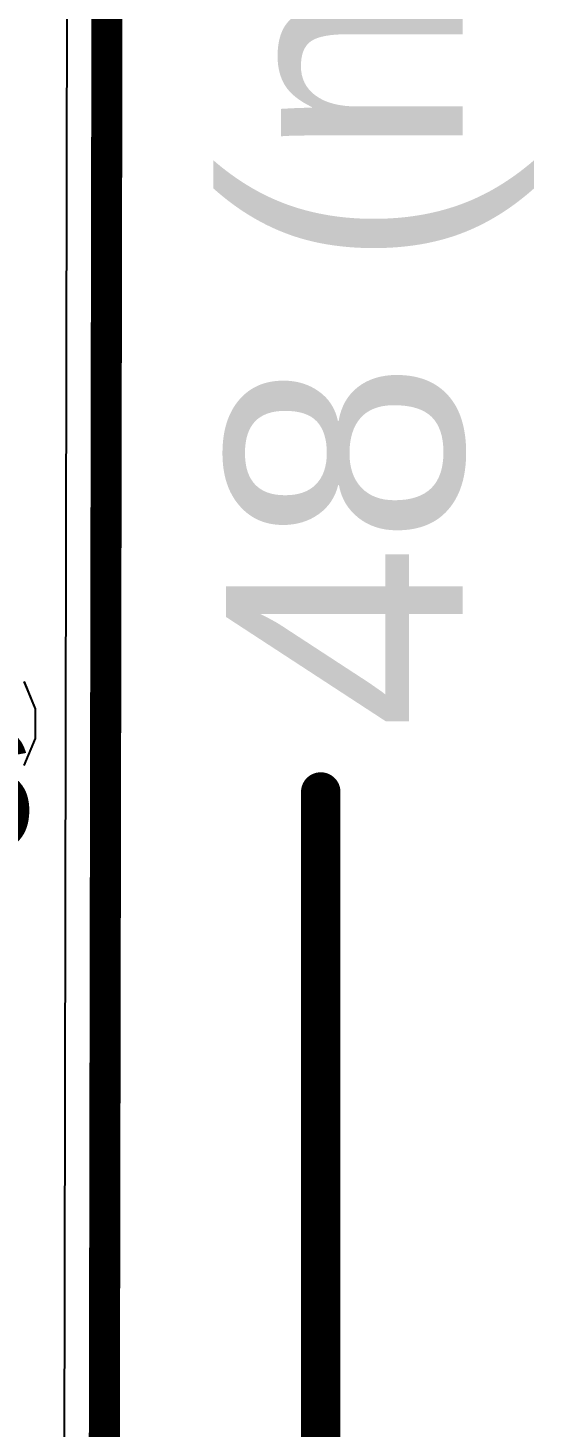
# Model space of a CAD drawing. Header units: inches. Extents: x -3 to 488, y -11 to 93.
# Drawn here: x 124.53 to 127.79, y 6.92 to 15.92 of the extents above; entities that cross this region are included whole.
import ezdxf

# ---------------------------------------------------------------- set-up
doc = ezdxf.new("R2010")
doc.units = ezdxf.units.IN
for name, color, linetype in [('Board Cutout', 216, 'Continuous'), ('Bottom Layer', 5, 'Continuous'), ('Dimension', 6, 'Continuous'), ('Layer 1', 16, 'Continuous'), ('Layer 2', 76, 'Continuous'), ('Top Layer', 1, 'Continuous'), ('Top Overlay', 2, 'Continuous')]:
    doc.layers.add(name, color=color, linetype=linetype)
doc.styles.add('Arial', font='', dxfattribs={"height": 0.2})
doc.styles.get('Arial').set_extended_font_data('Arial')

msp = doc.modelspace()

# ---------------------------------------------------------------- linework, layer by layer
at = {"layer": 'Board Cutout'}
msp.add_lwpolyline([(124.9981, -5.5301, 0.2, 0.2, 0), (125.0776, 38.5698, 0.2, 0.2, 0)], format="xyseb", dxfattribs=at)
at = {"layer": 'Bottom Layer'}
for p, q in [((124.7871, 21.1134), (124.7391, -5.5276)), ((124.5775, 11.5448), (124.5047, 11.7204)), ((124.5775, 11.3547), (124.5775, 11.5448)), ((124.5047, 11.1791), (124.5775, 11.3547))]:
    msp.add_line(p, q, dxfattribs=at)
at = {"layer": 'Dimension'}
msp.add_lwpolyline([(126.4132, -7.48, 0.254, 0.254, 0), (126.4132, 11.0096, 0.254, 0.254, 0)], format="xyseb", dxfattribs=at)
msp.add_lwpolyline([(126.3497, 11.0096, 0.127, 0.127, 1), (126.4767, 11.0096, 0.127, 0.127, 1)], format="xyseb", close=True, dxfattribs=at)
at = {"layer": 'Layer 1'}
for p, q in [((124.8135, 35.7299), (124.7391, -5.5276)), ((124.5775, 11.5448), (124.5047, 11.7204)), ((124.5775, 11.3547), (124.5775, 11.5448)), ((124.5047, 11.1791), (124.5775, 11.3547))]:
    msp.add_line(p, q, dxfattribs=at)
at = {"layer": 'Layer 2'}
msp.add_line((124.8085, 32.9443), (124.7391, -5.5276), dxfattribs=at)
at = {"layer": 'Top Layer'}
for p, q in [((124.7829, 18.7783), (124.7391, -5.5276)), ((124.5775, 11.5448), (124.5061, 11.7171)), ((124.5775, 11.3547), (124.5775, 11.5448)), ((124.5047, 11.1791), (124.5775, 11.3547))]:
    msp.add_line(p, q, dxfattribs=at)

# ---------------------------------------------------------------- texts
at = {"layer": 'Dimension', "style": 'Arial'}
msp.add_text('48 (mm)', height=1.524, rotation=90, dxfattribs=at).set_placement((127.3273, 11.416))
at = {"layer": 'Top Overlay', "style": 'Arial'}
msp.add_text('R56', height=0.762, rotation=360, dxfattribs=at).set_placement((122.6315, 10.6427))

doc.saveas('drawing.dxf')
